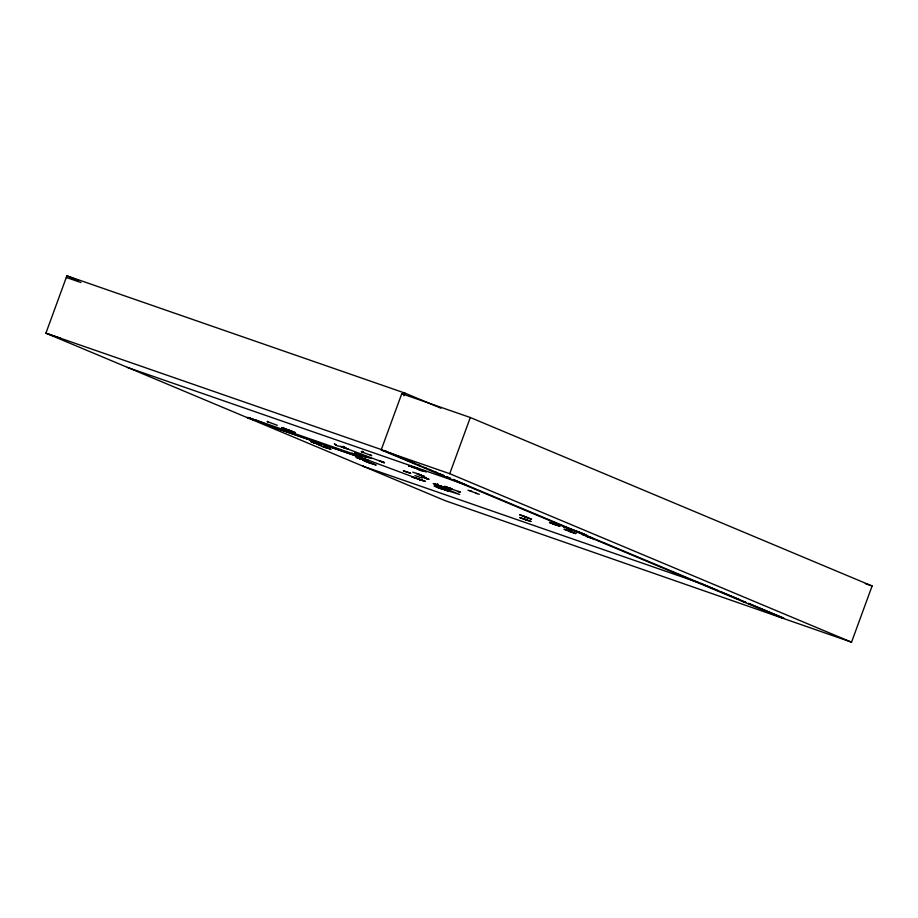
<?xml version="1.0" encoding="UTF-8"?>
<svg xmlns="http://www.w3.org/2000/svg" width="918" height="918" viewBox="0 0 918 918"><rect width="100%" height="100%" fill="white"/><g stroke="black" fill="none" stroke-linecap="round" stroke-linejoin="round"><path stroke-width="1.38" d="M419.228 474.537L423.76 476.431L419.113 474.56M368.944 462.247L376.173 465.116L369.128 462.385M439.217 487.607L446.068 490.189M424.644 476.522L417.38 474.009M568.609 531.063L575.861 533.519M568.77 531.178L575.793 533.622M587.015 536.582L594.118 538.969M311.213 439.837L318.512 442.373M312.453 441.971L319.739 444.438M312.613 442.086L319.751 444.507M318.821 444.496L310.789 441.535L318.649 444.266M362.53 455.58L356.069 453.343M364.021 456.177L371.147 458.552M364.951 460.193L357.813 457.795M419.595 479.575L421.408 480.309M434.329 485.978L448.523 491.073M446.768 488.456L438.907 485.553M448.684 491.187L441.156 488.571M524.224 516.662L531.522 519.198L519.519 514.7L527.047 517.339M523.249 518.578L530.868 521.504M414.947 475.581L422.223 478.106M440.927 408.2L404.941 393.099L66.899 275.813L45.9 333.177L445.115 500.643L851.537 642.187L872.1 585.994L470.303 417.506L401.763 393.719L381.2 449.912L782.997 618.399M248.17 417.851L249.145 418.149C246.231 417.701 252.725 418.562 250.557 418.574M248.491 417.988L248.342 417.38M250.006 418.08L249.662 417.942M250.086 417.954L250.878 418.711M252.875 419.113L253.655 419.882L251.119 418.551M252.094 418.849L250.947 419.021M252.312 418.906L249.489 418.413M249.696 418.356L252.484 418.849M252.645 419.056L255.261 420.008M255.089 420.478L254.917 419.87M343.183 446.423L342.953 447.284L343.114 446.4M344.732 448.007L343.08 447.192L344.457 447.422M343.539 447.479C345.834 446.756 335.885 446.538 335.472 444.576M345.122 448.03L344.365 447.835L344.686 446.928M361.244 451.656L362.897 452.528L362.748 451.404L362.3 452.172M403.966 395.773L404.941 393.099M436.807 484.061L436.555 484.761L435.143 484.279L459.689 494.515L444.427 489.684L445.861 490.235M437.565 485.163C438.391 482.466 437.197 486.861 437.542 484.222M437.461 485.094L437.76 484.279M851.537 642.187L449.74 473.699L470.303 417.506M589.804 537.5L590.481 536.812M741.859 601.164L745.886 602.311L700.904 583.446L701.696 583.722M441.386 486.586L433.227 483.534L441.524 486.517M403.438 470.808L410.736 473.286L403.427 470.888M519.863 517.626L530.925 521.435M288.034 430.083L295.321 432.619M295.126 432.562L288.045 430.175M340.842 446.423L348.14 449.04L340.853 446.515M341.714 450.497L334.657 448.076M418.229 478.955L425.482 481.411M418.218 478.863L411.723 476.66M421.66 476.798L428.947 479.242M419.56 479.655L412.285 476.993M425.286 481.376L417.988 478.863M428.729 479.207L421.431 476.694M420.077 474.617L412.779 472.15M318.787 445.046L325.856 447.754M363.987 460.733L371.297 463.567L364.239 460.836M441.122 488.72L434.317 486.104M384.091 462.661L379.811 460.905L384.412 462.752M383.85 462.316L381.681 461.788M384.194 462.431L381.624 461.834M451.277 488.686L449.166 488.169L451.725 488.869M267.287 421.396L268.515 422.062L267.333 421.5M335.919 444.874L334.324 443.968M334.714 444.037L335.827 444.771M562.195 526.014L582.196 533.186M564.398 527.139L563.675 526.863L584.686 534.299M566.521 528.045L586.774 535.205M527.655 520.506L519.703 517.557M409.302 466.206L408.694 465.942L413.857 466.952M412.618 467.446L412.01 467.205L417.977 468.478M422.005 469.982L417.185 468.926M425.791 471.6L426.388 471.829L420.788 470.464M422.475 470.36L423.106 470.578L416.933 469.041M564.203 529.216L571.512 531.82L564.249 529.307M471.898 491.348L467.962 490.212M361.612 451.725L362.805 452.425M420.719 470.475L420.157 470.234L425.401 471.244M281.574 427.524L292.108 431.357L281.792 427.65M319.797 444.943L321.323 445.391L318.638 444.255M355.174 452.826L357.102 453.458L354.715 452.769M365.146 456.131L363.62 455.695M365.031 456.476L363.505 456.051M365.823 460.893L366.534 461.065L357.504 457.657M411.757 476.671L412.32 476.993M421.901 480.458L418.138 478.886M447.835 488.72L449.35 489.156M449.074 489.34L446.584 488.238M549.412 522.411L550.157 522.79M559.739 526.255L559.188 525.922M409.256 466.206L414.741 467.273M418.172 469.511L423.083 470.601M345.558 448.191L384.091 462.615M271.487 426.583L254.963 419.755L352.673 453.721L351.835 453.366L367.579 457.439L366.833 457.164M367.487 457.382L351.835 453.366M382.703 462.133L383.391 462.351L382.336 461.949M368.187 460.147L270.902 426.445M460.343 492.037L457.784 491.405L460.021 491.91M426.25 478.462L428.086 478.863M425.195 478.026L428.419 478.989M458.713 491.623L444.76 486.368M448.741 487.894L447.651 487.447M416.542 473.47L420.811 475.26M567.76 530.535L572.316 532.406M292.291 431.689L291.58 431.414M293.691 433.904L292.968 433.617M314.748 441.099L314.036 440.824M316.148 443.325L315.436 443.05M361.348 459L360.636 458.725M425.941 478.312L426.652 478.53M422.464 480.47L421.752 480.194M523.271 516.019L527.758 517.89M322.459 446.469L327.336 448.041M367.705 462.167L372.478 463.705M364.939 456.257L363.597 455.856M549.572 522.445L559.211 525.934M559.773 526.266L550.134 522.778M527.139 520.093L523.604 519.037M442.614 488.996L437.966 487.515M338.168 449.304L338.432 449.395M444.209 489.604L444.541 489.719M311.466 441.696L312.315 441.983M365.008 460.618L365.846 460.882L355.989 457.221L364.871 460.228M439.424 485.679L443.956 487.251M448.592 489.202L446.664 488.56M363.528 456.062L359.81 454.754M318.718 444.576L319.82 444.955M370.654 455.202L362.358 452.195M66.291 277.454L80.933 282.526M60.542 338.26L45.9 333.177L382.599 450.004M362.862 466.149L363.654 466.424M865.376 583.653L872.1 585.994M381.2 449.912L449.74 473.699M127.361 367.395L466.206 484.968L452.976 479.414M363.953 455.661L366.397 456.556M444.587 486.414L451.885 488.938M270.076 426.09L366.948 459.7L422.624 480.504L422.05 480.309M586.774 536.479L594.038 539.004M362.805 466.126L699.55 582.976M357.091 453.446L364.813 456.372M284.167 428.327L285.441 428.775M441.329 486.322L442.602 486.769M362.667 459.815L363.941 460.262M362.805 451.438L363.333 451.61M370.528 454.995L371.251 455.546M344.261 447.892L343.217 447.169M554.713 524.534L556.078 525.027M267.999 421.878L277.328 425.309M444.048 487.619L445.414 488.112M442.132 488.835L437.702 487.412M249.363 418.218L247.057 417.392M252.702 419.583L254.745 420.329M554.621 524.189L555.987 524.683M359.707 454.399L361.072 454.903M442.763 486.907L445.322 487.756M552.085 523.535L553.359 524.017M361.164 454.674L362.426 455.167M445.31 487.756L446.596 488.238M358.686 458.323L359.959 458.805M313.474 442.637L314.748 443.13M479.391 494.286L475.788 493.161M469.982 490.843L477.314 493.643M419.411 479.38L421.373 480.137M413.134 477.337L414.248 477.762M355.22 452.999L356.092 453.343M356.723 457.589L357.572 457.933M401.763 393.719L404.368 394.809M66.899 275.813L78.466 280.667M383.942 450.474L415.28 463.613M417.897 464.703L421.81 466.355M425.722 467.996L430.955 470.188M433.56 471.278L437.484 472.919M440.089 474.021L444.002 475.662M446.618 476.752L450.531 478.393M453.148 479.494L603.551 542.618M604.342 542.894L717.612 590.446M720.182 591.525L739.46 599.615M783.169 617.94L748.457 603.39L784.328 618.445M589.517 537.11L582.494 534.689M424.564 476.557L417.541 474.136M384.229 450.566L386.868 451.679M389.519 452.792L393.478 454.456M396.128 455.558L419.928 465.552M422.567 466.654L426.537 468.318M429.176 469.431L433.147 471.095M435.798 472.208L443.727 475.535M446.366 476.649L450.336 478.312M364.4 455.787L365.112 456.28L364.377 455.925M370.057 454.846L371.721 455.661M361.807 451.381L363.069 452.058M344.479 447.479L343.263 446.733M418.057 468.513L413.226 467.457M323.744 446.515L330.973 449.361L323.756 446.584M289.239 432.252L296.744 434.925L289.216 432.298"/></g></svg>
